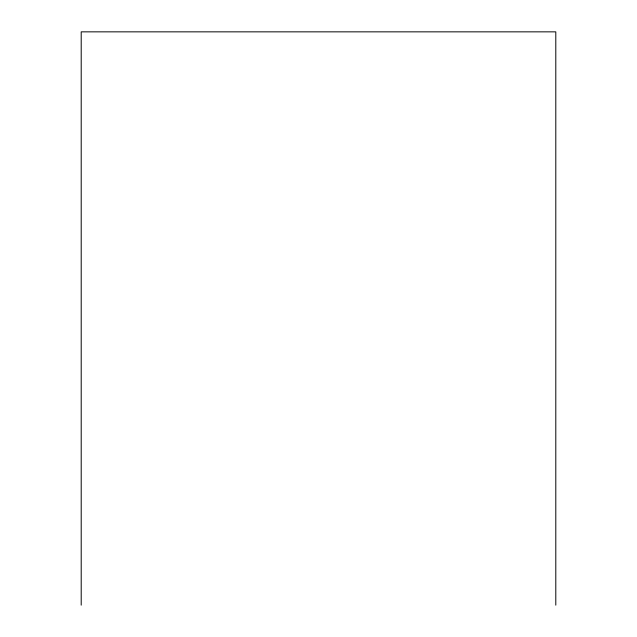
<?xml version="1.0" encoding="UTF-8"?>
<svg xmlns="http://www.w3.org/2000/svg" width="637" height="637" viewBox="0 0 637 637"><rect width="100%" height="100%" fill="white"/><g stroke="black" fill="none" stroke-linecap="round" stroke-linejoin="round"><path stroke-width="0.96" d="M555.798 605.15L555.798 31.85L81.202 31.85L81.202 605.15"/></g></svg>
